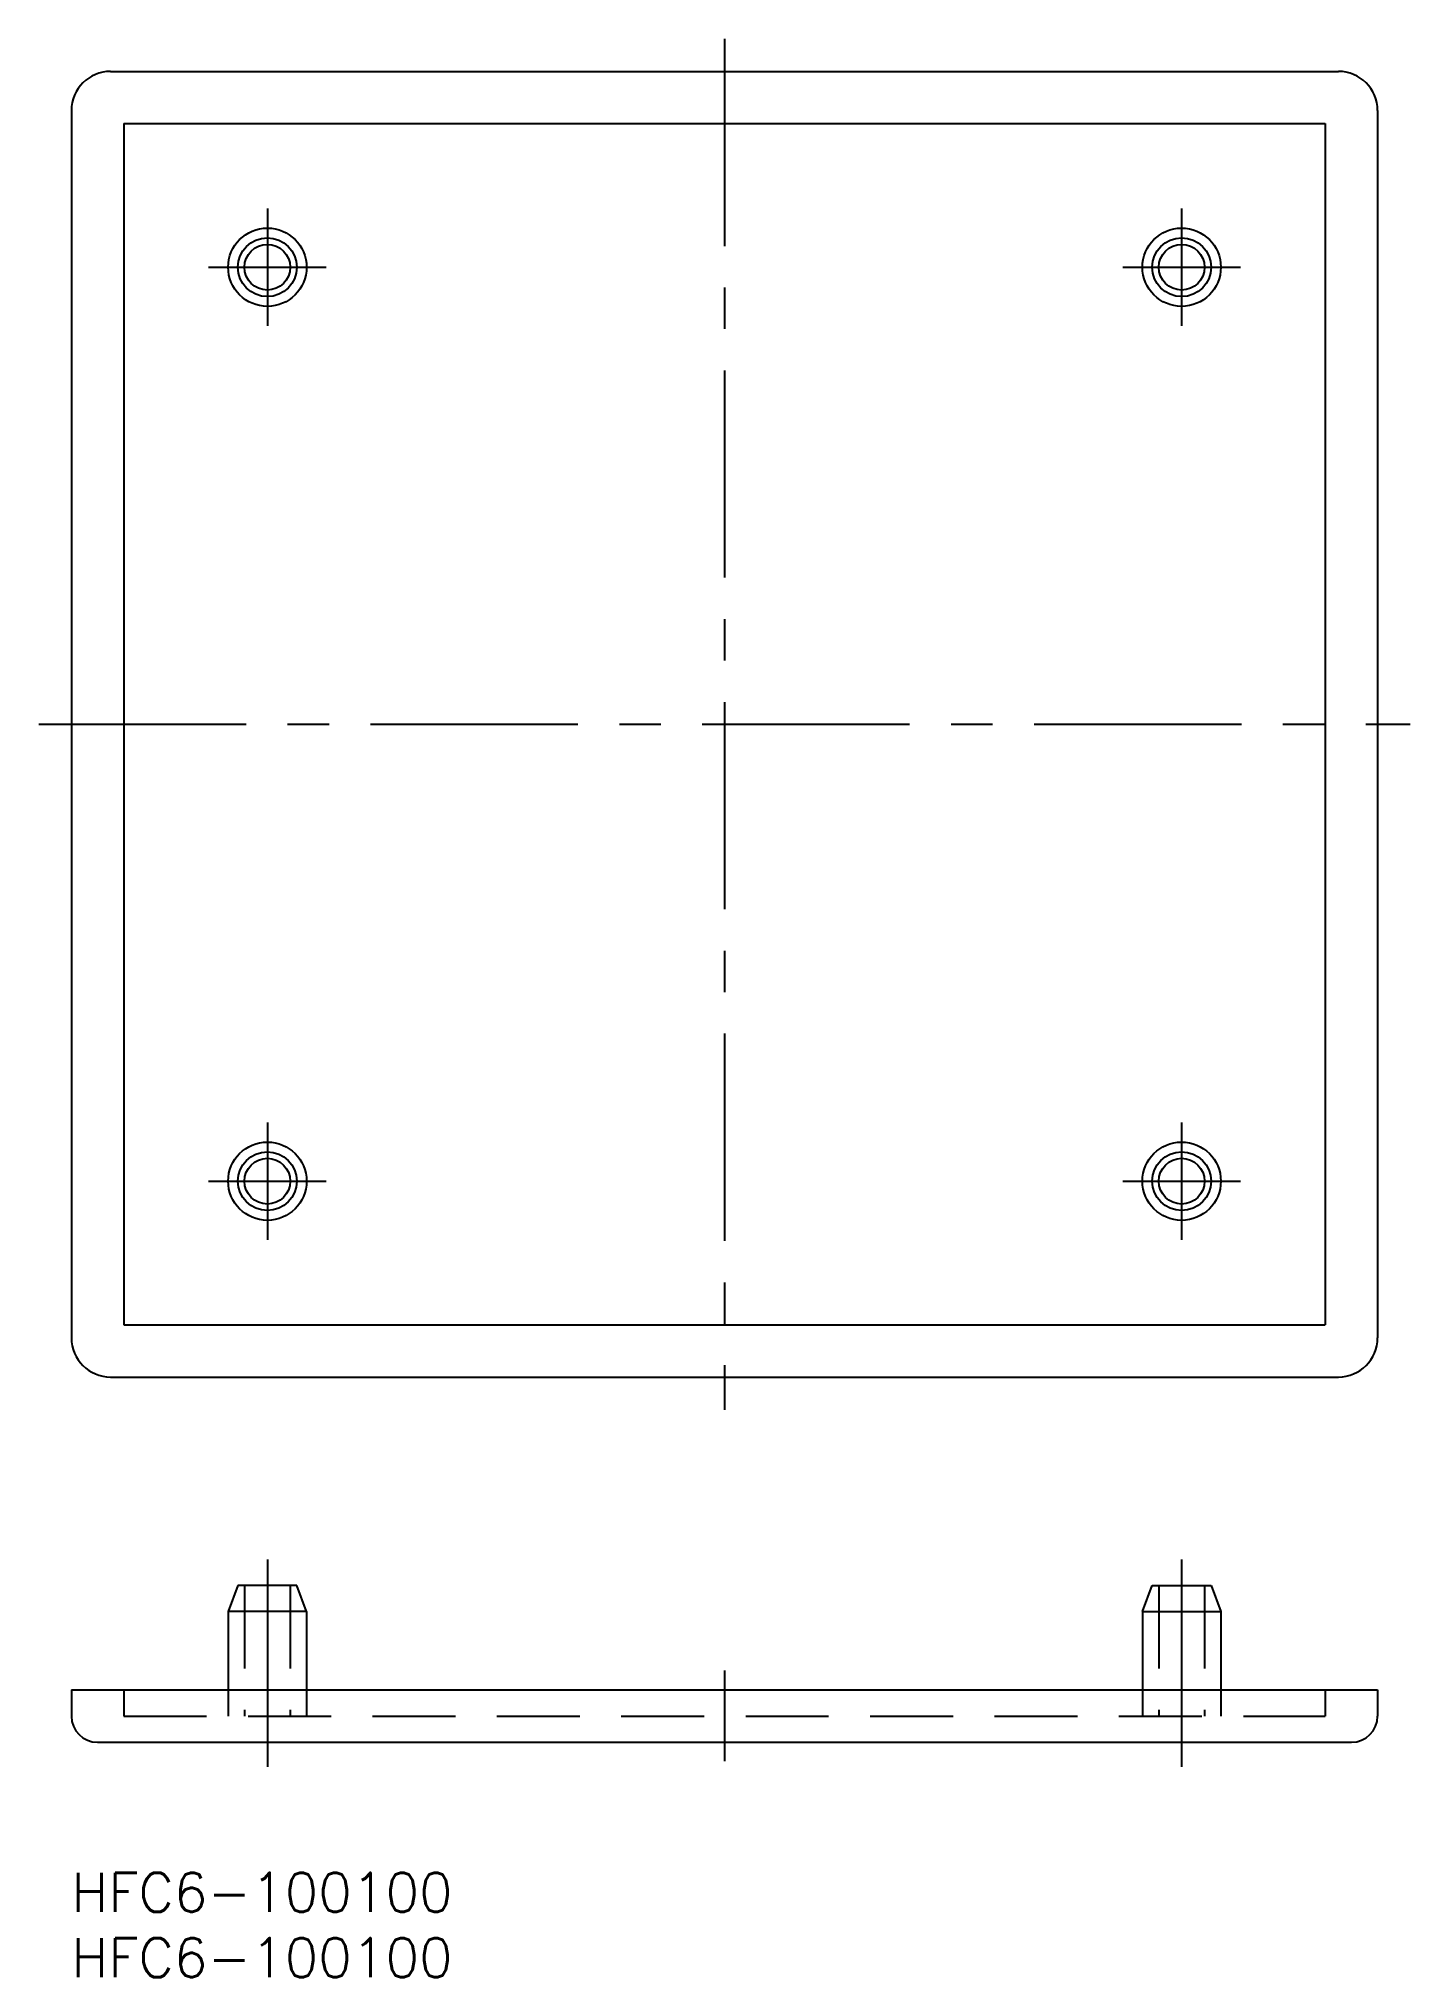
# Model space of a CAD drawing. Extents: x -2 to 102, y -8 to 140.
import ezdxf

# ---------------------------------------------------------------- set-up
doc = ezdxf.new("R2010")
doc.units = 0
doc.header["$LTSCALE"] = 0.5
doc.linetypes.add('CENTER', pattern=[50.8, 31.75, -6.35, 6.35, -6.35])
doc.linetypes.add('DASHED', pattern=[19.05, 12.7, -6.35])
for name, color, linetype in [('MSM_CENTER', 1, 'CENTER'), ('MSM_CONTINUOUS', 7, 'CONTINUOUS'), ('MSM_DASHED', 4, 'DASHED'), ('MSM_PART_NUMBER', 7, 'CONTINUOUS')]:
    doc.layers.add(name, color=color, linetype=linetype)
doc.styles.get("Standard").update_dxf_attribs({"font": 'txt.shx', "height": 3, "bigfont": 'bigfont.shx'})

# ---------------------------------------------------------------- blocks, each defined once
blk = doc.blocks.new('*U2')
at = {"layer": 'MSM_PART_NUMBER'}
blk.add_text('HFC6-100100', height=3, dxfattribs=at).set_placement((0, -3))
blk = doc.blocks.new('*U3')
at = {"layer": 'MSM_PART_NUMBER'}
blk.add_text('HFC6-100100', height=3, dxfattribs=at).set_placement((0, -8))

msp = doc.modelspace()

# ---------------------------------------------------------------- linework, layer by layer
at = {"layer": 'MSM_CENTER'}
for p, q in [((50, 140.47), (50, 35.47)), ((15, 127.47), (15, 118.47)), ((85, 127.47), (85, 118.47)), ((10.5, 122.97), (19.5, 122.97)), ((80.5, 122.97), (89.5, 122.97)), ((-2.5, 87.97), (102.5, 87.97)), ((15, 57.47), (15, 48.47)), ((85, 57.47), (85, 48.47)), ((10.5, 52.97), (19.5, 52.97)), ((80.5, 52.97), (89.5, 52.97)), ((15, 24), (15, 8)), ((85, 24), (85, 8)), ((50, 15.5), (50, 8.55))]:
    msp.add_line(p, q, dxfattribs=at)
at = {"layer": 'MSM_CONTINUOUS'}
for p, q in [((3, 137.97), (97, 137.97)), ((0, 134.97), (0, 40.97)), ((4, 133.97), (96, 133.97)), ((4, 133.97), (4, 41.97)), ((96, 133.97), (96, 41.97)), ((100, 134.97), (100, 40.97)), ((4, 41.97), (96, 41.97)), ((3, 37.97), (97, 37.97)), ((12.75, 22), (12, 20)), ((17.25, 22), (12.75, 22)), ((18, 20), (17.25, 22)), ((82, 20), (82.75, 22)), ((82.75, 22), (87.25, 22)), ((87.25, 22), (88, 20)), ((18, 20), (12, 20)), ((12, 20), (12, 14)), ((18, 20), (18, 14)), ((82, 20), (88, 20)), ((82, 20), (82, 14)), ((88, 20), (88, 14)), ((0, 14), (0, 12)), ((0, 14), (100, 14)), ((100, 14), (100, 12)), ((2, 10), (98, 10))]:
    msp.add_line(p, q, dxfattribs=at)
for centre, radius in [((15, 122.97), 3), ((15, 122.97), 2.25), ((15, 122.97), 1.75), ((85, 122.97), 3), ((85, 122.97), 2.25), ((85, 122.97), 1.75), ((15, 52.97), 3), ((15, 52.97), 2.25), ((85, 52.97), 3), ((85, 52.97), 2.25), ((15, 52.97), 1.75), ((85, 52.97), 1.75)]:
    msp.add_circle(centre, radius, dxfattribs=at)
for centre, radius, start, end in [((3, 134.97), 3, 90, 180), ((97, 134.97), 3, 0, 90), ((3, 40.97), 3, 180, 270), ((97, 40.97), 3, 270, 0), ((2, 12), 2, 180, 270), ((98, 12), 2, 270, 0)]:
    msp.add_arc(centre, radius, start, end, dxfattribs=at)
at = {"layer": 'MSM_DASHED'}
for p, q in [((13.25, 22), (13.25, 12)), ((16.75, 22), (16.75, 12)), ((83.25, 22), (83.25, 12)), ((86.75, 22), (86.75, 12)), ((4, 14), (4, 12)), ((12, 14), (12, 12)), ((18, 14), (18, 12)), ((82, 14), (82, 12)), ((88, 14), (88, 12)), ((96, 14), (96, 12)), ((4, 12), (96, 12))]:
    msp.add_line(p, q, dxfattribs=at)

# ---------------------------------------------------------------- block references
at = {"layer": 'MSM_CONTINUOUS'}
for name in ['*U2', '*U3']:
    msp.add_blockref(name, (0, 0), dxfattribs=at)

doc.saveas('drawing.dxf')
